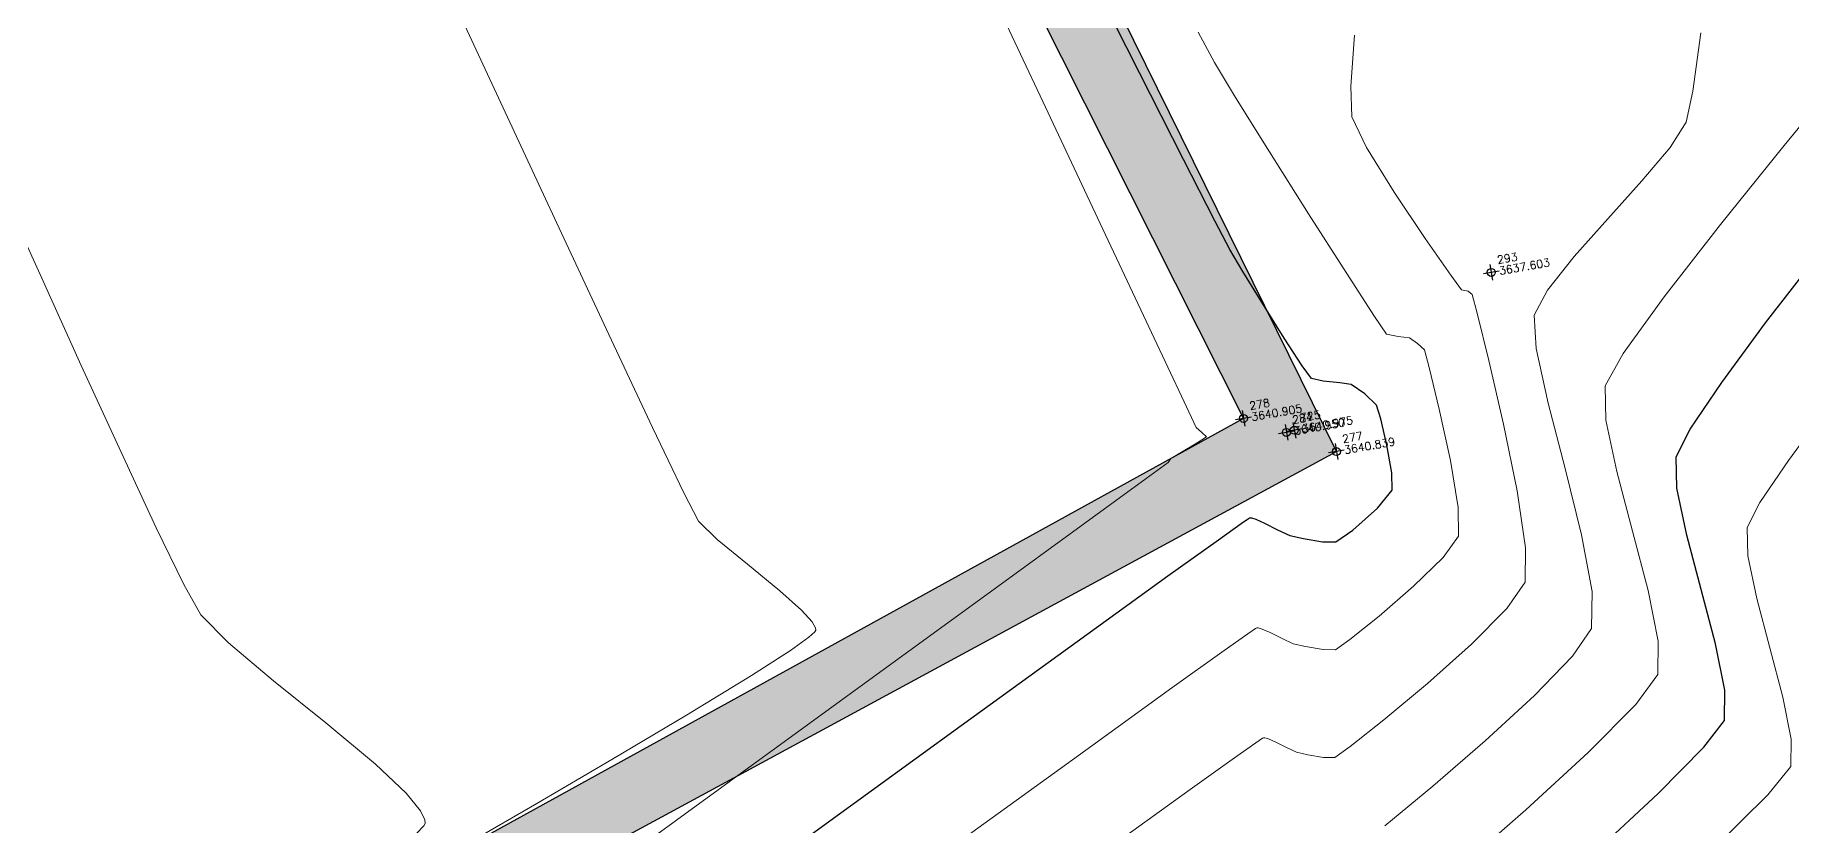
# Model space of a CAD drawing. Header units: millimetres. Extents: x 736950 to 740938, y 8500595 to 8502163.
# Drawn here: x 737806.74 to 737828.7, y 8501286.22 to 8501296.11 of the extents above; entities that cross this region are included whole.
import ezdxf

# ---------------------------------------------------------------- set-up
doc = ezdxf.new("R2010")
doc.units = ezdxf.units.MM
for name, color, linetype, lineweight in [('CONT-MJR', 80, 'Continuous', 30), ('CONT-MNR', 96, 'Continuous', 15), ('MURO PIEDRA', 252, 'Continuous', 30), ('pista', 251, 'Continuous', 5)]:
    doc.layers.add(name, color=color, linetype=linetype, lineweight=lineweight)
doc.styles.add('5mm', font='arial.ttf', dxfattribs={"height": 3})

msp = doc.modelspace()

# ---------------------------------------------------------------- hatches: boundary and pattern name
at = {"layer": 'pista'}
h = msp.add_hatch(dxfattribs=at)
h.set_pattern_fill('HONEY', color=256, scale=3, angle=9.94991650582834, style=0)
h.set_pattern_definition([(9.94991650582834, (1479841.21072825, -18.49207214638591), (0.4979252195647159, 0.4170677100899267), [0.375, -0.75]), (129.9499165058283, (1479841.21072825, -18.49207214638591), (-0.6101538418184378, 0.222682034283025), [0.3749999999999999, -0.7499999999999998]), (69.94991650582834, (1479841.21072825, -18.49207214638591), (-0.112228622253722, 0.6397497443729518), [-0.75, 0.375])])
h.paths.add_polyline_path([(737744.7999806425, 8501250.923935566), (737743.4751223363, 8501250.754223157), (737756.465848178, 8501242.026572531), (737763.5739612179, 8501242.006896213), (737770.002546867, 8501243.455222024), (737769.8468594846, 8501244.342704736), (737763.4750639071, 8501242.907173423), (737756.7405500773, 8501242.925815564)])
h.paths.add_polyline_path([(737794.2809870465, 8501256.017245878), (737809.7820272583, 8501263.709828075), (737823.391616501, 8501273.483615467), (737837.0791595323, 8501280.557800073), (737851.5530432165, 8501285.77819753), (737870.8510758049, 8501293.050216693, -0.9976846880626209), (737871.0089264096, 8501292.63424804), (737865.2748787645, 8501289.581801567, 0.7845063948290762), (737866.1540430214, 8501286.121818589), (737883.2588851704, 8501291.348365877), (737897.4188924351, 8501296.516943583), (737903.2981396064, 8501301.44146652, -0.5512150924587264), (737904.1219025984, 8501301.177325813), (737906.855912117, 8501297.98174819, 0.5618964424650519), (737910.2738656431, 8501298.536066804), (737914.22079628, 8501308.558674501), (737925.6412323939, 8501300.72656757, 0.340189525830376), (737928.7023693406, 8501300.894137181), (737936.9171069289, 8501306.117412793, -0.358727273887905), (737938.1716059428, 8501305.962964654), (737943.1732157968, 8501301.051021611, 0.3417074120720416), (737946.0555081918, 8501300.709858142), (737955.8779356404, 8501307.072689936), (737971.8320576148, 8501314.464803053), (737988.5677626224, 8501323.411181662), (738023.1375471824, 8501336.282937778), (738044.4246208373, 8501357.728329657), (738061.4456776979, 8501362.208386911), (738078.9085143938, 8501363.070318012), (738112.0997810266, 8501372.051506756), (738118.6561313582, 8501373.365123207), (738128.3493353954, 8501376.976906104), (738155.2251721952, 8501366.826195797), (738176.6167526407, 8501363.543890122), (738193.8053773039, 8501353.328603027), (738204.7313956148, 8501340.877429372), (738207.705198212, 8501335.751671141), (738214.35685511, 8501331.742925933), (738229.9282901662, 8501313.374534177), (738233.5603594936, 8501308.186787868), (738234.53883727, 8501308.358438132), (738230.6417003467, 8501313.924784988), (738214.9478837823, 8501332.43754055), (738208.3676942562, 8501336.403214611), (738205.4657963786, 8501341.405035153), (738194.387784551, 8501354.029418997), (738176.9261677533, 8501364.406946706), (738155.4549153853, 8501367.70147717), (738128.3514754312, 8501377.93815071), (738118.4090486554, 8501374.233504975), (738111.8936108743, 8501372.928085677), (738078.7671659255, 8501363.964436961), (738061.3074614278, 8501363.102660457), (738043.958527311, 8501358.536303693), (738022.6381405202, 8501337.057350922), (737988.196920163, 8501324.233464561), (737971.4304040315, 8501315.270615296), (737955.4419368334, 8501307.862588815), (737945.5806043665, 8501301.47455489, -0.3391433520832071), (737943.8038299843, 8501301.693147572), (737938.8116631231, 8501306.59581691, 0.3560082385246841), (737936.4342009705, 8501306.876887502), (737928.158540546, 8501301.61487459, -0.3502196171718997), (737926.1502499409, 8501301.468794718), (737914.5128481541, 8501309.44969617, 0.4302069892023044), (737913.4330382891, 8501309.014522241), (737909.4507249827, 8501298.90206584, -0.5704007069138802), (737907.5397775185, 8501298.566836312), (737904.9064502402, 8501301.644734057, 0.4931454261128044), (737902.7202336333, 8501302.131411942), (737896.9620044216, 8501297.308254998), (737882.9728831241, 8501292.20205278), (737866.0373022418, 8501287.027224885, -0.7384715771871906), (737865.6977918843, 8501288.787355538), (737871.5108758068, 8501291.881875956, 0.9119586051647783), (737870.5337161538, 8501293.892406015), (737851.2416702455, 8501286.62264278), (737836.7183275839, 8501281.384406622), (737822.9200107896, 8501274.252970394), (737809.3164408724, 8501264.483505804), (737793.8201376351, 8501256.79327439), (737778.9884914039, 8501246.402265295), (737769.846859484, 8501244.34270474), (737770.0025468671, 8501243.455222024), (737779.3594973255, 8501245.563292695)])
h.paths.add_polyline_path([(738260.5182952256, 8501271.251537092), (738234.538837269, 8501308.358438132), (738233.56035949, 8501308.186787868), (738259.6897886079, 8501270.86568047), (738269.3749442189, 8501234.589470252), (738274.5057655985, 8501215.583008338), (738279.7983711922, 8501189.602392923), (738280.7089290785, 8501189.641305126), (738275.382018582, 8501215.790318219), (738270.2441657205, 8501234.822827347)])
h = msp.add_hatch(dxfattribs=at)
h.set_pattern_fill('AR-CONC', color=256, scale=0.1, angle=9.94991650582834, style=0)
h.set_pattern_definition([(59.94991650582833, (1479841.21072825, -18.49207214638591), (0.7173147616177996, 0.06212513786334364), [0.07500000000000001, -0.8250000000000001]), (4.949916505828331, (1479841.21072825, -18.49207214638591), (-0.2666336227691331, 0.7169040729334506), [0.06, -0.66]), (110.4013165058283, (1479841.270504478, -18.48689504899085), (0.4506817424667108, 0.7790288530571421), [0.06374018999999999, -0.7011421119999998]), (56.13411650582835, (1479841.176170796, -18.29508031532168), (1.07978843215245, 0.02137619624183779), [0.1124999999999999, -1.237499999999998]), (106.5855165058283, (1479841.266153166, -18.29329902119935), (0.752289432321798, 1.120964142855684), [0.09561028799999993, -1.051712999999999]), (1.134116505828333, (1479841.176170796, -18.29508031532168), (0.7522885572049924, 1.12096473051034), [0.09000000000000001, -0.9900000000000001]), (30.94991650582834, (1479841.283306076, -18.32704954408109), (0.6574964912282043, -0.293425227292985), [0.07500000000000001, -0.8250000000000001]), (335.9499165058284, (1479841.283306076, -18.32704954408109), (0.1143589702920628, 0.7562849757157031), [0.06, -0.66]), (81.40131650582836, (1479841.338097435, -18.35150168277323), (0.7718558160208798, 0.4628591428967336), [0.06374019000000002, -0.701142112]), (47.44991650582834, (1479841.21072825, -18.49207214638591), (-0.04554285905854174, 0.3299879209740469), [0, -0.652, 0, -0.67, 0, -0.6625000000000001]), (17.44991650582834, (1479841.21072825, -18.49207214638591), (0.1909634295804004, 0.4339344980096552), [0, -0.3819999999999997, 0, -0.6369999999999993, 0, -0.2524999999999997]), (337.4499165058283, (1479840.991082356, -18.53060370869935), (0.5296904964497462, 0.07002209344786473), [0, -0.25, 0, -0.7799999999999999, 0, -1.035]), (327.4499165058284, (1479840.892586439, -18.5478824339807), (0.557117696670718, 0.1993664657265957), [0, -0.325, 0, -0.518, 0, -0.735])])
h.paths.add_polyline_path([(737782.5678553759, 8501269.745840656), (737780.8543125066, 8501271.613858812), (737780.5330372917, 8501271.09555076), (737782.606291577, 8501268.803305427), (737783.1693790738, 8501269.054376086), (737797.8548099722, 8501277.26939229), (737797.5964829637, 8501277.931718605)])
h.paths.add_polyline_path([(737815.5553798168, 8501306.025338823), (737790.9109348458, 8501292.828602556), (737791.1826530054, 8501292.234478343), (737815.0279814235, 8501304.864754947), (737821.8454613093, 8501291.310866907), (737797.5964829631, 8501277.931718607), (737797.8548099734, 8501277.269392287), (737823.0063921954, 8501290.897239685)])

# ---------------------------------------------------------------- linework, layer by layer
at = {"linetype": 'Continuous', "extrusion": (0.9849591664230046, 0.172787269436437, 0)}
for points, elevation in [([(8245939.945062787, 0), (8245939.745062787, 0)], 2195642.667162655), ([(8245938.681062788, 0), (8245938.481062789, 0)], 2195639.302162655), ([(8245938.416062787, 0), (8245938.21606279, 0)], 2195639.800162654), ([(8245938.426062785, 0), (8245938.226062788, 0)], 2195639.902162654), ([(8245938.073062788, 0), (8245937.873062789, 0)], 2195640.374162655)]:
    msp.add_lwpolyline(points, dxfattribs=dict(at, elevation=elevation))
at = {"linetype": 'Continuous', "extrusion": (-0.172787269436437, 0.9849591664230046, 0)}
for points, elevation in [([(-2195642.767162655, 0), (-2195642.567162655, 0)], 8245939.845062788), ([(-2195639.402162655, 0), (-2195639.202162654, 0)], 8245938.581062789), ([(-2195639.900162654, 0), (-2195639.700162655, 0)], 8245938.316062788), ([(-2195640.002162655, 0), (-2195639.802162655, 0)], 8245938.32606279), ([(-2195640.474162654, 0), (-2195640.274162655, 0)], 8245937.973062786)]:
    msp.add_lwpolyline(points, dxfattribs=dict(at, elevation=elevation))
at = {"linetype": 'Continuous'}
for centre in [(737824.9414457956, 8501293.137284454), (737821.8454613088, 8501291.310866907), (737822.4804975626, 8501291.16337468), (737822.3817596001, 8501291.135900786), (737823.0063921952, 8501290.897239685)]:
    msp.add_circle(centre, 0.05, dxfattribs=at)
at = {"layer": 'CONT-MJR', "extrusion": (0.8924120245370646, 0.4512214295239732, 0), "elevation": 4494406.69461588}
msp.add_lwpolyline([(7253738.006735264, 3640.000000000009), (7253739.430126311, 3640.000000000009)], dxfattribs=at)
at = {"layer": 'CONT-MJR', "extrusion": (0.891479621686751, 0.4530607951668819, 0), "elevation": 4509355.739745797}
msp.add_lwpolyline([(7244453.038683034, 3640), (7244454.252694633, 3640)], dxfattribs=at)
at = {"layer": 'CONT-MJR', "extrusion": (0.8902525648861405, 0.4554672004806148, 0), "elevation": 4528907.951736033}
msp.add_lwpolyline([(7232245.099488645, 3640.000000000009), (7232245.970786972, 3640.000000000009)], dxfattribs=at)
at = {"layer": 'CONT-MJR', "extrusion": (0.8867024765580855, 0.4623404785066497, 0), "elevation": 4584720.375972327}
msp.add_lwpolyline([(7196993.108177151, 3640), (7196993.503437358, 3640)], dxfattribs=at)
at = {"layer": 'CONT-MJR', "extrusion": (0.8612958338763224, 0.5081038147340466, 0), "elevation": 4955022.353718556}
msp.add_lwpolyline([(6947238.281017149, 3640.000000000007), (6947238.602434401, 3640.000000000007)], dxfattribs=at)
at = {"layer": 'CONT-MJR', "extrusion": (0.7910965781627579, -0.6116912652794507, 0), "elevation": -4616472.869472093}
msp.add_lwpolyline([(7176666.580203587, 3635), (7176667.63342959, 3635)], dxfattribs=at)
at = {"layer": 'CONT-MJR'}
for points, elevation in [([(737822.0853588347, 8501292.742603801), (737821.8375706285, 8501293.148403041)], 3640), ([(737822.3534643768, 8501292.313842867), (737822.0853588347, 8501292.742603801)], 3640), ([(737827.8216018844, 8501291.758551005), (737828.3707128979, 8501292.504869727)], 3635), ([(737822.6939973264, 8501291.811444696), (737822.5777297191, 8501291.968122434)], 3640), ([(737822.8392429671, 8501291.777815012), (737822.6939973264, 8501291.811444696)], 3640), ([(737823.1920706652, 8501291.734122608), (737823.049746134, 8501291.756805222)], 3640), ([(737823.5597898602, 8501291.306981301), (737823.5080948996, 8501291.478017664)], 3640), ([(737823.6974457962, 8501290.631389199), (737823.6362744513, 8501290.976940801)], 3640), ([(737823.7032010171, 8501290.413819525), (737823.6974457962, 8501290.631389199)], 3640), ([(737823.5199607626, 8501290.189396301), (737823.7032010171, 8501290.413819525)], 3640), ([(737827.3863376373, 8501289.852888286), (737827.2617637785, 8501290.439557431)], 3635), ([(737823.2119654701, 8501289.915022152), (737823.5199607626, 8501290.189396301)], 3640), ([(737821.9988773507, 8501290.050287498), (737822.108925929, 8501290.001512567)], 3640), ([(737822.2709887408, 8501289.918667797), (737822.4228111919, 8501289.848265614)], 3640), ([(737822.4228111919, 8501289.848265614), (737822.5937034668, 8501289.809104815)], 3640), ([(737822.5937034668, 8501289.809104815), (737822.8315026509, 8501289.76916844)], 3640), ([(737822.8315026509, 8501289.76916844), (737823.0005214785, 8501289.766049586)], 3640), ([(737827.8558162167, 8501287.532888858), (737827.8593253129, 8501287.912565773)], 3635)]:
    msp.add_lwpolyline(points, dxfattribs=dict(at, elevation=elevation))
at = {"layer": 'CONT-MJR', "extrusion": (0.8389454987102414, 0.5442154446483711, 0), "elevation": 5245527.31895051}
msp.add_lwpolyline([(6730586.187667055, 3640.000000000003), (6730586.599756318, 3640.000000000003)], dxfattribs=at)
at = {"layer": 'CONT-MJR', "extrusion": (-0.09931404520321929, -0.9950561393335418, 0), "elevation": -8532538.746589147}
msp.add_lwpolyline([(-110122.3184294214, 3640.00000000001), (-110122.5299784576, 3640.00000000001)], dxfattribs=at)
at = {"layer": 'CONT-MJR', "extrusion": (-0.5686784305476755, -0.8225599325458497, 0), "elevation": -7412406.090260912}
msp.add_lwpolyline([(-4227597.240487476, 3640.00000000001), (-4227597.445888365, 3640.00000000001)], dxfattribs=at)
at = {"layer": 'CONT-MJR', "extrusion": (0.8288646513057986, -0.5594491843015923, 0), "elevation": -4144481.339755448}
msp.add_lwpolyline([(7459196.698759867, 3635.000000000003), (7459197.402050431, 3635.000000000003)], dxfattribs=at)
at = {"layer": 'CONT-MJR', "extrusion": (0.6876632277323033, 0.7260298101488605, 0), "elevation": 6679565.132878599}
msp.add_lwpolyline([(5310343.676161242, 3640), (5310343.878728257, 3640)], dxfattribs=at)
at = {"layer": 'CONT-MJR', "extrusion": (0.9741829234398959, 0.2257601197689668, 0), "elevation": 2638027.656113894}
msp.add_lwpolyline([(8115241.34443571, 3640.00000000001), (8115241.6832227, 3640.00000000001)], dxfattribs=at)
at = {"layer": 'CONT-MJR', "extrusion": (0.888381563934702, -0.4591058667245859, 0), "elevation": -3247520.368929571}
msp.add_lwpolyline([(7891130.864806024, 3635.000000000013), (7891131.250952483, 3635.000000000013)], dxfattribs=at)
at = {"layer": 'CONT-MJR', "extrusion": (0.9996156737862322, 0.02772191769876783, 0), "elevation": 973215.7693045835}
msp.add_lwpolyline([(8477569.184164142, 3635.000000000013), (8477569.577330735, 3635.000000000013)], dxfattribs=at)
at = {"layer": 'CONT-MJR', "extrusion": (0.5782505361425058, -0.815859251005285, 0), "elevation": -6509210.227068907}
msp.add_lwpolyline([(5517833.904166831, 3640), (5517834.253879675, 3640)], dxfattribs=at)
at = {"layer": 'CONT-MJR', "extrusion": (-0.5642434110557962, 0.825608486560137, 0), "elevation": 6602426.068256095}
msp.add_lwpolyline([(-5405948.820205268, 3640.000000000003), (-5405948.931133547, 3640.000000000003)], dxfattribs=at)
at = {"layer": 'CONT-MJR', "extrusion": (0.4997633894373537, -0.8661619678663385, 0), "elevation": -6994757.748403985}
msp.add_lwpolyline([(4887706.811374212, 3640), (4887706.827951426, 3640)], dxfattribs=at)
at = {"layer": 'CONT-MJR', "extrusion": (-0.04417588279794271, -0.9990237691762006, 0), "elevation": -8525584.78044581}
msp.add_lwpolyline([(361549.6456801287, 3640), (361549.6654359197, 3640)], dxfattribs=at)
at = {"layer": 'CONT-MJR', "extrusion": (-0.2755540262062857, -0.9612855864109822, 0), "elevation": -8375477.413654697}
msp.add_lwpolyline([(-1633307.105998794, 3640.00000000001), (-1633307.048446422, 3640.00000000001)], dxfattribs=at)
at = {"layer": 'CONT-MJR', "extrusion": (-0.4551662278272264, -0.8904064830432972, 0), "elevation": -7905435.437705295}
msp.add_lwpolyline([(-3212538.512533465, 3640), (-3212538.330523547, 3640)], dxfattribs=at)
at = {"layer": 'CONT-MJR', "extrusion": (-0.5759552424086051, 0.8174812283728876, 0), "elevation": 6524691.775584089}
msp.add_lwpolyline([(-5499518.860778957, 3640.000000000013), (-5499519.119431981, 3640.000000000013)], dxfattribs=at)
at = {"layer": 'CONT-MJR', "extrusion": (0.5833768650630715, -0.8122015964704717, 0), "elevation": -6474333.130041837}
msp.add_lwpolyline([(5558714.839029851, 3640), (5558715.615625084, 3640)], dxfattribs=at)
at = {"layer": 'CONT-MJR', "extrusion": (0.9669159957377538, 0.255094996396378, 0), "elevation": 2882053.606330346}
msp.add_lwpolyline([(8031816.363198821, 3635.000000000006), (8031817.0687018, 3635.000000000006)], dxfattribs=at)
at = {"layer": 'CONT-MJR', "extrusion": (-0.585850641532065, 0.81041904334515, 0), "elevation": 6457353.926172772}
msp.add_lwpolyline([(-5578428.522585453, 3640.000000000009), (-5578429.923602966, 3640.000000000009)], dxfattribs=at)
at = {"layer": 'CONT-MJR', "extrusion": (0.9676766611965526, 0.2521941303351296, 0), "elevation": 2857953.745042365}
msp.add_lwpolyline([(8040422.636980826, 3635), (8040423.3391724, 3635)], dxfattribs=at)
at = {"layer": 'CONT-MJR', "extrusion": (-0.5871985315918722, 0.8094429470298381, 0), "elevation": 6448061.349843864}
msp.add_lwpolyline([(-5589165.351364559, 3640.000000000013), (-5589167.141721893, 3640.000000000013)], dxfattribs=at)
at = {"layer": 'CONT-MJR', "extrusion": (0.9805168860526541, 0.1964348140366327, 0), "elevation": 2393401.585245285}
msp.add_lwpolyline([(8190721.273128453, 3635.000000000006), (8190721.863292685, 3635.000000000006)], dxfattribs=at)
at = {"layer": 'CONT-MJR', "extrusion": (-0.7952361825093506, 0.606299772412917, 0), "elevation": 4567581.288998935}
msp.add_lwpolyline([(-7207875.883661425, 3635), (-7207876.305130155, 3635)], dxfattribs=at)
at = {"layer": 'CONT-MJR', "extrusion": (0.5880363374805997, -0.8088345107637299, 0), "elevation": -6442270.709708274}
msp.add_lwpolyline([(5595836.78003446, 3640), (5595838.864645693, 3640)], dxfattribs=at)
at = {"layer": 'CONT-MJR', "extrusion": (-0.7099170045170318, 0.7042853446562443, 0), "elevation": 5463535.624228487}
msp.add_lwpolyline([(-6554848.696577228, 3635), (-6554849.507705525, 3635)], dxfattribs=at)
at = {"layer": 'CONT-MJR', "extrusion": (0.6827354968062039, -0.7306656153130419, 0), "elevation": -5707857.117323309}
msp.add_lwpolyline([(6343233.917982022, 3635.000000000013), (6343234.98543572, 3635.000000000013)], dxfattribs=at)
at = {"layer": 'CONT-MJR', "extrusion": (0.5886662694351549, -0.8083761644366426, 0), "elevation": -6437909.402110766}
msp.add_lwpolyline([(5600851.55257311, 3640.000000000013), (5600853.8363508, 3640.000000000013)], dxfattribs=at)
at = {"layer": 'CONT-MNR', "extrusion": (0.9050435301958545, 0.4253189490848313, 0), "elevation": 4283520.590157915}
msp.add_lwpolyline([(7380233.741076722, 3641.000000000007), (7380235.707715746, 3641.000000000007)], dxfattribs=at)
at = {"layer": 'CONT-MNR'}
for points, elevation in [([(737812.5653945861, 8501295.259550074), (737811.8660606876, 8501296.76665471)], 3642), ([(737821.4850815858, 8501295.761560485), (737821.2771709479, 8501296.140955972)], 3639), ([(737823.1857895799, 8501295.467407627), (737823.2320416869, 8501296.105309783)], 3638), ([(737827.4619458199, 8501295.405447528), (737827.5595713251, 8501296.134222684)], 3637), ([(737828.602951913, 8501294.72508147), (737829.3987016855, 8501295.693580097)], 3636), ([(737823.1997033142, 8501295.085020294), (737823.1857895799, 8501295.467407627)], 3638), ([(737825.9783224565, 8501293.335235247), (737826.3973393518, 8501293.80820898)], 3637), ([(737827.1040802223, 8501292.830784753), (737827.8063311985, 8501293.734588519)], 3636), ([(737807.3208044355, 8501291.975160284), (737806.8067884981, 8501293.109446796)], 3643), ([(737824.6517078142, 8501292.904887596), (737824.569215065, 8501292.917693967)], 3638), ([(737824.7644211699, 8501292.62818234), (737824.704048917, 8501292.862470549)], 3638), ([(737814.4609835622, 8501291.197360396), (737813.9150196633, 8501292.359325754)], 3642), ([(737823.7799646917, 8501292.33781898), (737823.6316061956, 8501292.364569332)], 3639), ([(737824.0185207638, 8501292.249540508), (737823.9218892397, 8501292.319505101)], 3639), ([(737824.1060719083, 8501292.170244107), (737824.0185207638, 8501292.249540508)], 3639), ([(737807.8174570951, 8501290.887675827), (737807.3208044355, 8501291.975160284)], 3643), ([(737824.2925319263, 8501291.427726949), (737824.1659663622, 8501291.948037239)], 3639), ([(737825.8643311961, 8501290.683799153), (737825.6530987333, 8501291.503764894)], 3637), ([(737828.6551175346, 8501290.786185944), (737829.152583325, 8501291.462404719)], 3634), ([(737821.0516015044, 8501290.877883067), (737821.2658511021, 8501291.006603193)], 3641), ([(737821.2658511021, 8501291.006603193), (737821.3816413769, 8501291.08124348)], 3641), ([(737808.2578474224, 8501289.941958362), (737807.8174570951, 8501290.887675827)], 3643), ([(737820.9356456748, 8501290.80888459), (737821.0516015044, 8501290.877883067)], 3641), ([(737815.0343958817, 8501290.02760909), (737814.8514968483, 8501290.381595785)], 3642), ([(737825.3707559545, 8501289.693715252), (737825.2641669912, 8501290.406658225)], 3638), ([(737818.6847243075, 8501289.144337036), (737819.8637445015, 8501290.00257356)], 3641), ([(737826.2014054625, 8501289.146048725), (737826.0691796275, 8501289.855060915)], 3637), ([(737816.0522302386, 8501289.155217696), (737815.6451208662, 8501289.487433536)], 3642), ([(737816.3226758939, 8501288.913910376), (737816.0522302386, 8501289.155217696)], 3642), ([(737816.4884594254, 8501288.643278118), (737816.4993268175, 8501288.664155021)], 3642), ([(737816.4993268175, 8501288.664155021), (737816.4958171849, 8501288.692858942)], 3642), ([(737821.6039480246, 8501288.408851042), (737821.9004148741, 8501288.618839951)], 3639), ([(737821.9004148741, 8501288.618839951), (737821.9956046556, 8501288.683983171)], 3639), ([(737821.9956046556, 8501288.683983171), (737822.0103969908, 8501288.692601442)], 3639), ([(737822.0103969908, 8501288.692601442), (737822.0284181724, 8501288.691804564)], 3639), ([(737822.0284181724, 8501288.691804564), (737822.0789341413, 8501288.67732408)], 3639), ([(737822.1794182685, 8501288.632788233), (737822.3273960106, 8501288.557143603)], 3639), ([(737809.724959899, 8501288.030517558), (737809.1613621048, 8501288.5035692)], 3643), ([(737822.3273960106, 8501288.557143603), (737822.4660233938, 8501288.492860157)], 3639), ([(737822.4660233938, 8501288.492860157), (737822.6220632204, 8501288.457102867)], 3639), ([(737822.6220632204, 8501288.457102867), (737822.8391949972, 8501288.42063741)], 3639), ([(737822.8391949972, 8501288.42063741), (737822.9935241999, 8501288.41778962)], 3639), ([(737827.0252931765, 8501288.109074991), (737827.0291311167, 8501288.524332164)], 3636), ([(737828.5844546185, 8501287.825237475), (737828.4239613381, 8501288.441055143)], 3634), ([(737825.4830658338, 8501287.844240338), (737825.9583288543, 8501288.337110685)], 3637), ([(737819.7815898679, 8501287.09638706), (737820.9507111722, 8501287.940266902)], 3639), ([(737826.7469286362, 8501287.732633438), (737827.0252931765, 8501288.109074991)], 3636), ([(737824.8676983606, 8501287.278426645), (737825.4830658338, 8501287.844240338)], 3637), ([(737810.9961682762, 8501286.985228697), (737810.3786810284, 8501287.502435349)], 3643), ([(737823.1772337533, 8501287.206742609), (737823.6003870636, 8501287.541997042)], 3638), ([(737821.9987457435, 8501287.25258254), (737822.0837400898, 8501287.310516587)], 3638), ([(737822.0837400898, 8501287.310516587), (737822.0969774019, 8501287.318183867)], 3638), ([(737822.1589909326, 8501287.304360664), (737822.2499106082, 8501287.264063902)], 3638), ([(737813.0154201498, 8501286.497124033), (737813.9515464571, 8501287.04450894)], 3642), ([(737821.7340954466, 8501287.065778458), (737821.9987457435, 8501287.25258254)], 3638), ([(737822.5092355959, 8501287.137454698), (737822.6504229737, 8501287.105100919)], 3638), ([(737822.6504229737, 8501287.105100919), (737822.8468873437, 8501287.07210638)], 3638), ([(737822.8468873437, 8501287.07210638), (737822.986526921, 8501287.069529653)], 3638), ([(737822.986526921, 8501287.069529653), (737823.1772337533, 8501287.206742609)], 3638), ([(737825.3726423046, 8501286.417073335), (737826.1529653488, 8501287.134849975)], 3636), ([(737813.4895885475, 8501285.36066819), (737815.4163293627, 8501286.764345592)], 3641), ([(737820.1061622287, 8501285.896872234), (737821.1507921446, 8501286.648688678)], 3638), ([(737811.6130037033, 8501286.292035477), (737811.5591933603, 8501286.404895581)], 3643), ([(737824.5351984941, 8501285.680652257), (737825.3726423046, 8501286.417073335)], 3636), ([(737811.5100596846, 8501286.12132827), (737811.603171764, 8501286.216576485)], 3643), ([(737811.603171764, 8501286.216576485), (737811.6170122578, 8501286.247066565)], 3643), ([(737811.6170122578, 8501286.247066565), (737811.6130037033, 8501286.292035477)], 3643)]:
    msp.add_lwpolyline(points, dxfattribs=dict(at, elevation=elevation))
at = {"layer": 'CONT-MNR', "extrusion": (0.8578138029039984, 0.5139605817058154, 0), "elevation": 5002244.368846919}
msp.add_lwpolyline([(6913317.176697611, 3639), (6913317.687168264, 3639)], dxfattribs=at)
at = {"layer": 'CONT-MNR', "extrusion": (0.9776740979615777, -0.2101270048685209, 0), "elevation": -1064996.942740047}
msp.add_lwpolyline([(8466533.392450977, 3637), (8466533.791714236, 3637)], dxfattribs=at)
at = {"layer": 'CONT-MNR', "extrusion": (0.9069168940715188, 0.4213095622552018, 0), "elevation": 4250811.664617863}
msp.add_lwpolyline([(7399119.141048966, 3642), (7399120.803423304, 3642)], dxfattribs=at)
at = {"layer": 'CONT-MNR', "extrusion": (0.905014232933724, 0.4253812856572128, 0), "elevation": 4284028.915679581}
msp.add_lwpolyline([(7379936.918292456, 3641), (7379938.683272056, 3641)], dxfattribs=at)
at = {"layer": 'CONT-MNR', "extrusion": (0.8491645662045315, 0.528128336205008, 0), "elevation": 5116307.038982186}
msp.add_lwpolyline([(6829333.385188147, 3639.00000000001), (6829334.183809166, 3639.00000000001)], dxfattribs=at)
at = {"layer": 'CONT-MNR', "extrusion": (0.902904988950487, 0.4298401806815193, 0), "elevation": 4320382.463347574}
msp.add_lwpolyline([(7358715.259367652, 3638.00000000001), (7358715.687333593, 3638.00000000001)], dxfattribs=at)
at = {"layer": 'CONT-MNR', "extrusion": (0.8409462770700993, -0.5411186183101999, 0), "elevation": -3979735.825725923}
msp.add_lwpolyline([(7548384.151663293, 3637), (7548384.524583167, 3637)], dxfattribs=at)
at = {"layer": 'CONT-MNR', "extrusion": (0.7792442399255634, -0.6267203639126712, 0), "elevation": -4752985.834929327}
msp.add_lwpolyline([(7086995.885882162, 3636.000000000003), (7086997.156976513, 3636.000000000003)], dxfattribs=at)
at = {"layer": 'CONT-MNR', "extrusion": (0.8456409775877801, 0.5337521306977457, 0), "elevation": 5161516.791194106}
msp.add_lwpolyline([(6795228.041407133, 3639), (6795228.9598957, 3639)], dxfattribs=at)
at = {"layer": 'CONT-MNR', "extrusion": (0.8507211206807876, 0.5256173273662362, 0), "elevation": 5096109.734446897}
msp.add_lwpolyline([(6844417.54317082, 3638.000000000011), (6844418.198249366, 3638.000000000011)], dxfattribs=at)
at = {"layer": 'CONT-MNR', "extrusion": (0.7653576096502064, -0.6436052589518847, 0), "elevation": -4906776.333826226}
msp.add_lwpolyline([(6981399.493634093, 3637.00000000001), (6981400.042502291, 3637.00000000001)], dxfattribs=at)
at = {"layer": 'CONT-MNR', "extrusion": (0.743466556006273, -0.6687731155632466, 0), "elevation": -5136887.495874058}
msp.add_lwpolyline([(6813866.087680032, 3637.00000000001), (6813866.724162149, 3637.00000000001)], dxfattribs=at)
at = {"layer": 'CONT-MNR', "extrusion": (0.9107490660493793, 0.4129602144156062, 0), "elevation": 4182652.685494566}
msp.add_lwpolyline([(7437859.902512021, 3643.000000000013), (7437861.095072817, 3643.000000000013)], dxfattribs=at)
at = {"layer": 'CONT-MNR', "extrusion": (0.8306727817475347, 0.5567609268472535, 0), "elevation": 5346078.494082888}
msp.add_lwpolyline([(6651001.530971622, 3638.000000000003), (6651002.230182561, 3638.000000000003)], dxfattribs=at)
at = {"layer": 'CONT-MNR', "extrusion": (0.843153399436975, 0.5376730837766318, 0), "elevation": 5193014.574036641}
msp.add_lwpolyline([(6771186.570499599, 3639), (6771187.440497247, 3639)], dxfattribs=at)
at = {"layer": 'CONT-MNR', "extrusion": (0.9063387003591186, 0.422551961575549, 0), "elevation": 4260947.067206118}
msp.add_lwpolyline([(7393285.551254916, 3642.000000000009), (7393287.087754398, 3642.000000000009)], dxfattribs=at)
at = {"layer": 'CONT-MNR', "extrusion": (0.9049608585273007, 0.4254948231571458, 0), "elevation": 4284954.750600608}
msp.add_lwpolyline([(7379397.967893953, 3641.000000000006), (7379399.396540353, 3641.000000000006)], dxfattribs=at)
at = {"layer": 'CONT-MNR', "extrusion": (0.8200901578411753, 0.5722343340031566, 0), "elevation": 5469814.355554247}
msp.add_lwpolyline([(6549618.328281664, 3638), (6549618.88552723, 3638)], dxfattribs=at)
at = {"layer": 'CONT-MNR', "extrusion": (0.7828634636724566, -0.6221935368088969, 0), "elevation": -4711832.766722883}
msp.add_lwpolyline([(7114421.965404205, 3637), (7114422.501119769, 3637)], dxfattribs=at)
at = {"layer": 'CONT-MNR', "extrusion": (0.8400219703967515, 0.5425523838771321, 0), "elevation": 5232184.493718711}
msp.add_lwpolyline([(6740964.660699389, 3639.000000000006), (6740965.313837521, 3639.000000000006)], dxfattribs=at)
at = {"layer": 'CONT-MNR', "extrusion": (0.8130313209360558, 0.5822199508578971, 0), "elevation": 5549496.828896374}
msp.add_lwpolyline([(6482241.226106924, 3638.000000000006), (6482241.454655913, 3638.000000000006)], dxfattribs=at)
at = {"layer": 'CONT-MNR', "extrusion": (0.629607738790781, 0.7769131838595351, 0), "elevation": 7069306.648244557}
msp.add_lwpolyline([(4779254.035985427, 3638.000000000013), (4779254.103356021, 3638.000000000013)], dxfattribs=at)
at = {"layer": 'CONT-MNR', "extrusion": (0.8800935236419584, -0.4748003682006594, 0), "elevation": -3387061.434879262}
msp.add_lwpolyline([(7832252.370703796, 3637), (7832252.725732423, 3637)], dxfattribs=at)
at = {"layer": 'CONT-MNR', "extrusion": (0.8101383227669885, -0.5862387721605342, 0), "elevation": -4386045.458304832}
msp.add_lwpolyline([(7319765.096388805, 3636), (7319765.970845735, 3636)], dxfattribs=at)
at = {"layer": 'CONT-MNR', "extrusion": (0.8286212377399301, 0.5598096501189901, 0), "elevation": 5370481.8350241}
msp.add_lwpolyline([(6631310.612459474, 3639.00000000001), (6631310.880420606, 3639.00000000001)], dxfattribs=at)
at = {"layer": 'CONT-MNR', "extrusion": (0.9708386268278955, 0.2397339372281836, 0), "elevation": 2754357.134413353}
msp.add_lwpolyline([(8076501.013645599, 3638.000000000013), (8076501.625647523, 3638.000000000013)], dxfattribs=at)
at = {"layer": 'CONT-MNR', "extrusion": (0.9981660897744473, 0.06053476046363872, 0), "elevation": 1251096.082127261}
msp.add_lwpolyline([(8441037.489777805, 3637), (8441037.907468928, 3637)], dxfattribs=at)
at = {"layer": 'CONT-MNR', "extrusion": (0.9048354765586689, 0.4257613889972255, 0), "elevation": 4287128.395335362}
msp.add_lwpolyline([(7378134.423685649, 3641.00000000001), (7378135.38132511, 3641.00000000001)], dxfattribs=at)
at = {"layer": 'CONT-MNR', "extrusion": (-0.1279784391703603, -0.9917769502804139, 0), "elevation": -8525811.323987026}
msp.add_lwpolyline([(-356225.3628859906, 3639.00000000001), (-356225.5059872674, 3639.00000000001)], dxfattribs=at)
at = {"layer": 'CONT-MNR', "extrusion": (0.965539875977389, 0.2602551592141226, 0), "elevation": 2924903.743162452}
msp.add_lwpolyline([(8016313.827369846, 3639.000000000003), (8016314.057507281, 3639.000000000003)], dxfattribs=at)
at = {"layer": 'CONT-MNR', "extrusion": (0.9762874973666686, 0.2164779953841202, 0), "elevation": 2560672.503267769}
msp.add_lwpolyline([(8139981.588269363, 3637.000000000013), (8139982.287545652, 3637.000000000013)], dxfattribs=at)
at = {"layer": 'CONT-MNR', "extrusion": (0.8712728462456367, -0.4907989684127579, 0), "elevation": -3529577.129467342}
msp.add_lwpolyline([(7769069.050035132, 3636.00000000001), (7769069.5141548, 3636.00000000001)], dxfattribs=at)
at = {"layer": 'CONT-MNR', "extrusion": (0.9743918347526949, 0.2248567374291399, 0), "elevation": 2630503.359594482}
msp.add_lwpolyline([(8117683.825740861, 3638.000000000013), (8117684.640491661, 3638.000000000013)], dxfattribs=at)
at = {"layer": 'CONT-MNR', "extrusion": (0.9996156737922947, 0.02772191748016078, 0), "elevation": 973214.9051225056}
msp.add_lwpolyline([(8477570.057193458, 3636.000000000003), (8477570.487204453, 3636.000000000003)], dxfattribs=at)
at = {"layer": 'CONT-MNR', "extrusion": (0.9042039981478316, 0.4271008425810894, 0), "elevation": 4298049.562627945}
msp.add_lwpolyline([(7371777.412546433, 3641.000000000013), (7371777.764505636, 3641.000000000013)], dxfattribs=at)
at = {"layer": 'CONT-MNR', "extrusion": (0.9772657585365947, 0.2120180114799073, 0), "elevation": 2523477.320425792}
msp.add_lwpolyline([(8151588.318920315, 3639.000000000006), (8151588.976334046, 3639.000000000006)], dxfattribs=at)
at = {"layer": 'CONT-MNR', "extrusion": (0.9798667715195531, 0.1996524732425018, 0), "elevation": 2420274.11498694}
msp.add_lwpolyline([(8182823.345710604, 3638.000000000003), (8182824.196318571, 3638.000000000003)], dxfattribs=at)
at = {"layer": 'CONT-MNR', "extrusion": (0.9781904805403799, 0.2077098547979385, 0), "elevation": 2487536.715928208}
msp.add_lwpolyline([(8162627.745063658, 3636.00000000001), (8162628.401016725, 3636.00000000001)], dxfattribs=at)
at = {"layer": 'CONT-MNR', "extrusion": (0.9019770807414836, 0.4317839110215563, 0), "elevation": 4336212.495576209}
msp.add_lwpolyline([(7349392.498738328, 3642.00000000001), (7349393.403156665, 3642.00000000001)], dxfattribs=at)
at = {"layer": 'CONT-MNR', "extrusion": (0.6667643057571113, 0.7452686499298339, 0), "elevation": 6827698.691497907}
msp.add_lwpolyline([(5118482.383990319, 3641), (5118482.474430641, 3641)], dxfattribs=at)
at = {"layer": 'CONT-MNR', "extrusion": (0.6967950695069121, 0.7172702636460386, 0), "elevation": 6611833.596079724}
msp.add_lwpolyline([(5394440.372919952, 3641.000000000003), (5394440.456141222, 3641.000000000003)], dxfattribs=at)
at = {"layer": 'CONT-MNR', "extrusion": (0.8444121073390464, -0.5356941225916435, 0), "elevation": -3931066.589654404}
msp.add_lwpolyline([(7573839.168286926, 3641), (7573839.225782757, 3641)], dxfattribs=at)
at = {"layer": 'CONT-MNR', "extrusion": (0.98632996657398, 0.1647822716137008, 0), "elevation": 2128600.354512264}
msp.add_lwpolyline([(8263496.873278518, 3639.000000000006), (8263497.470117101, 3639.000000000006)], dxfattribs=at)
at = {"layer": 'CONT-MNR', "extrusion": (0.8289107877666586, -0.5593808237006854, 0), "elevation": -4143864.910745456}
msp.add_lwpolyline([(7459538.206269288, 3634.000000000004), (7459538.843460449, 3634.000000000004)], dxfattribs=at)
at = {"layer": 'CONT-MNR', "extrusion": (-0.5884618532198113, 0.808524982486692, 0), "elevation": 6439326.506083604}
msp.add_lwpolyline([(-5599230.662085855, 3641.00000000001), (-5599231.610907556, 3641.00000000001)], dxfattribs=at)
at = {"layer": 'CONT-MNR', "extrusion": (0.5885104355795585, -0.8084896209686049, 0), "elevation": -6438990.042476347}
msp.add_lwpolyline([(5599618.533206318, 3641), (5599618.872054129, 3641)], dxfattribs=at)
at = {"layer": 'CONT-MNR', "extrusion": (0.9707829725287913, 0.2399592053832568, 0), "elevation": 2756231.743000592}
msp.add_lwpolyline([(8075859.278553497, 3637.000000000003), (8075860.132233736, 3637.000000000003)], dxfattribs=at)
at = {"layer": 'CONT-MNR', "extrusion": (0.9669159956773424, 0.2550949966253619, 0), "elevation": 2882052.965089047}
msp.add_lwpolyline([(8031817.286829981, 3636.000000000006), (8031818.058446998, 3636.000000000006)], dxfattribs=at)
at = {"layer": 'CONT-MNR', "extrusion": (0.9999535404951213, 0.009639338736235625, 0), "elevation": 819737.0672013992}
msp.add_lwpolyline([(8493782.731308233, 3639.00000000001), (8493783.09027076, 3639.00000000001)], dxfattribs=at)
at = {"layer": 'CONT-MNR', "extrusion": (0.8884218846788379, -0.4590278366544905, 0), "elevation": -3246826.068219705}
msp.add_lwpolyline([(7891415.691108457, 3634), (7891416.040992104, 3634)], dxfattribs=at)
at = {"layer": 'CONT-MNR', "extrusion": (0.8990768632729591, 0.4377908106930261, 0), "elevation": 4385132.949788769}
msp.add_lwpolyline([(7320306.630880305, 3643.00000000001), (7320307.419450851, 3643.00000000001)], dxfattribs=at)
at = {"layer": 'CONT-MNR', "extrusion": (0.7011726215930887, 0.7129915530553467, 0), "elevation": 6578683.681677092}
msp.add_lwpolyline([(5434815.600979095, 3642), (5434815.928340345, 3642)], dxfattribs=at)
at = {"layer": 'CONT-MNR', "extrusion": (0.9676766611021846, 0.2521941306972227, 0), "elevation": 2857953.102138549}
msp.add_lwpolyline([(8040423.492488472, 3636.000000000013), (8040424.260483772, 3636.000000000013)], dxfattribs=at)
at = {"layer": 'CONT-MNR', "extrusion": (0.9996156737789158, 0.02772191796258369, 0), "elevation": 973216.6338700688}
msp.add_lwpolyline([(8477568.311090799, 3634), (8477568.667412993, 3634)], dxfattribs=at)
at = {"layer": 'CONT-MNR', "extrusion": (0.6355918662563009, 0.7720252454090037, 0), "elevation": 7032159.72566433}
msp.add_lwpolyline([(4833738.146411917, 3642), (4833738.635151349, 3642)], dxfattribs=at)
at = {"layer": 'CONT-MNR', "extrusion": (0.8086557124827042, -0.5882821930579661, 0), "elevation": -4404511.405498525}
msp.add_lwpolyline([(7308665.299119937, 3639), (7308665.625464566, 3639)], dxfattribs=at)
at = {"layer": 'CONT-MNR', "extrusion": (0.9998866557364795, -0.01505575239299067, 0), "elevation": 609748.4298330392}
msp.add_lwpolyline([(8511434.205070324, 3638.000000000013), (8511434.637387322, 3638.000000000013)], dxfattribs=at)
at = {"layer": 'CONT-MNR', "extrusion": (0.6982070283378001, -0.7158959041506653, 0), "elevation": -5570884.244751674}
msp.add_lwpolyline([(6463865.035967467, 3639.00000000001), (6463865.55455048, 3639.00000000001)], dxfattribs=at)
at = {"layer": 'CONT-MNR', "extrusion": (0.9781904805196998, 0.2077098548953293, 0), "elevation": 2487538.097956642}
msp.add_lwpolyline([(8162625.828944108, 3634), (8162626.372489827, 3634)], dxfattribs=at)
at = {"layer": 'CONT-MNR', "extrusion": (0.8726175655387329, 0.4884041198774385, 0), "elevation": 4795889.432703668}
msp.add_lwpolyline([(7058025.120629592, 3643.000000000013), (7058025.552993876, 3643.000000000013)], dxfattribs=at)
at = {"layer": 'CONT-MNR', "extrusion": (0.8217904841499135, -0.56978978593921, 0), "elevation": -4237609.925184632}
msp.add_lwpolyline([(7406683.577201012, 3638), (7406683.974418078, 3638)], dxfattribs=at)
at = {"layer": 'CONT-MNR', "extrusion": (0.5885970004742311, -0.808426602130792, 0), "elevation": -6438390.431965215}
msp.add_lwpolyline([(5600303.675498272, 3641.000000000004), (5600305.542801208, 3641.000000000004)], dxfattribs=at)
at = {"layer": 'CONT-MNR', "extrusion": (0.6550006261450141, -0.7556283344010065, 0), "elevation": -5940539.844608179}
msp.add_lwpolyline([(6125869.886465955, 3639.00000000001), (6125870.454576037, 3639.00000000001)], dxfattribs=at)
at = {"layer": 'CONT-MNR', "extrusion": (0.9998963366161079, -0.01439847289427934, 0), "elevation": 615344.1345088874}
msp.add_lwpolyline([(8511030.983374659, 3637.00000000001), (8511031.444210032, 3637.00000000001)], dxfattribs=at)
at = {"layer": 'CONT-MNR', "extrusion": (0.9805168861335672, 0.1964348136327501, 0), "elevation": 2393400.88802425}
msp.add_lwpolyline([(8190722.037040629, 3636.000000000013), (8190722.682510294, 3636.000000000013)], dxfattribs=at)
at = {"layer": 'CONT-MNR', "extrusion": (0.9669159956692519, 0.2550949966560286, 0), "elevation": 2882054.251630548}
msp.add_lwpolyline([(8031815.438111195, 3634), (8031816.077500127, 3634)], dxfattribs=at)
at = {"layer": 'CONT-MNR', "extrusion": (0.7121425827784102, 0.7020348579619783, 0), "elevation": 6493626.188866982}
msp.add_lwpolyline([(5536161.802076282, 3643), (5536162.29652074, 3643)], dxfattribs=at)
at = {"layer": 'CONT-MNR', "extrusion": (0.742723248661808, 0.6695985184401546, 0), "elevation": 6240443.797679649}
msp.add_lwpolyline([(5820064.005879409, 3642), (5820064.20340739, 3642)], dxfattribs=at)
at = {"layer": 'CONT-MNR', "extrusion": (-0.6261848566987861, 0.7796746278038814, 0), "elevation": 6166225.283401898}
msp.add_lwpolyline([(-5898640.159106839, 3639.000000000009), (-5898640.628621398, 3639.000000000009)], dxfattribs=at)
at = {"layer": 'CONT-MNR', "extrusion": (0.7104682372083784, -0.7037292689081643, 0), "elevation": -5458404.521913501}
msp.add_lwpolyline([(6559124.276875865, 3638), (6559124.908549675, 3638)], dxfattribs=at)
at = {"layer": 'CONT-MNR', "extrusion": (0.5848804340342226, -0.8111195213308207, 0), "elevation": -6464026.734312719}
msp.add_lwpolyline([(5570694.364825318, 3642.000000000013), (5570694.647561307, 3642.000000000013)], dxfattribs=at)
at = {"layer": 'CONT-MNR', "extrusion": (0.6816535619753397, -0.7316750791480682, 0), "elevation": -5717245.803488586}
msp.add_lwpolyline([(6334775.520945453, 3642), (6334775.622661332, 3642)], dxfattribs=at)
at = {"layer": 'CONT-MNR', "extrusion": (0.8762741267792981, 0.4818128835317489, 0), "elevation": 4742559.924437785}
msp.add_lwpolyline([(7093969.832466719, 3642.000000000003), (7093969.917306393, 3642.000000000003)], dxfattribs=at)
at = {"layer": 'CONT-MNR', "extrusion": (-0.4051979439461258, -0.9142289790975959, 0), "elevation": -8071088.457866127}
msp.add_lwpolyline([(-2770166.366964573, 3639.000000000013), (-2770166.257053239, 3639.000000000013)], dxfattribs=at)
at = {"layer": 'CONT-MNR', "extrusion": (0.8272589453437859, -0.5618208231711311, 0), "elevation": -4165827.687436271}
msp.add_lwpolyline([(7447292.811086969, 3637.000000000013), (7447293.231935165, 3637.000000000013)], dxfattribs=at)
at = {"layer": 'CONT-MNR', "extrusion": (0.5422467423164303, -0.8402192990209275, 0), "elevation": -6742868.164844827}
msp.add_lwpolyline([(5229722.763881257, 3642), (5229723.342561071, 3642)], dxfattribs=at)
at = {"layer": 'CONT-MNR', "extrusion": (0.582873138064488, -0.8125631698045737, 0), "elevation": -6477777.463293928}
msp.add_lwpolyline([(5554698.509791255, 3639.00000000001), (5554699.313712569, 3639.00000000001)], dxfattribs=at)
at = {"layer": 'CONT-MNR', "extrusion": (-0.5753280183237885, 0.8179227783425661, 0), "elevation": 6528907.20143196}
msp.add_lwpolyline([(-5494511.65139422, 3639), (-5494511.873440861, 3639)], dxfattribs=at)
at = {"layer": 'CONT-MNR', "extrusion": (0.6659492507033615, -0.745997047908121, 0), "elevation": -5850582.312432585}
msp.add_lwpolyline([(6211841.00320932, 3638), (6211841.740562866, 3638)], dxfattribs=at)
at = {"layer": 'CONT-MNR', "extrusion": (0.6283923281920558, 0.7778965753037916, 0), "elevation": 7076756.815441011}
msp.add_lwpolyline([(4768203.67948581, 3643.000000000003), (4768204.519856042, 3643.000000000003)], dxfattribs=at)
at = {"layer": 'CONT-MNR', "extrusion": (0.5210107394277088, -0.8535501212002681, 0), "elevation": -6871865.581036201}
msp.add_lwpolyline([(5059024.121985585, 3642.000000000013), (5059025.075220106, 3642.000000000013)], dxfattribs=at)
at = {"layer": 'CONT-MNR', "extrusion": (0.5887013777453048, -0.8083505971054762, 0), "elevation": -6437667.280008821}
msp.add_lwpolyline([(5601132.763121638, 3641), (5601134.938931964, 3641)], dxfattribs=at)
at = {"layer": 'CONT-MNR', "extrusion": (0.6408081409108236, -0.7677010658729179, 0), "elevation": -6053644.137599124}
msp.add_lwpolyline([(6014122.229578816, 3638.000000000003), (6014122.93680577, 3638.000000000003)], dxfattribs=at)
at = {"layer": 'CONT-MNR', "extrusion": (0.7093697861818626, -0.7048365104421724, 0), "elevation": -5468625.97802618}
msp.add_lwpolyline([(6550603.048088219, 3636.000000000013), (6550603.890784759, 3636.000000000013)], dxfattribs=at)
at = {"layer": 'CONT-MNR', "extrusion": (0.9805168860832367, 0.1964348138839785, 0), "elevation": 2393402.277817305}
msp.add_lwpolyline([(8190720.51057476, 3634.000000000013), (8190721.045433566, 3634.000000000013)], dxfattribs=at)
at = {"layer": 'CONT-MNR', "extrusion": (0.510187405279191, -0.860063260170138, 0), "elevation": -6935221.265624243}
msp.add_lwpolyline([(4971816.251337675, 3642.000000000003), (4971817.336497305, 3642.000000000003)], dxfattribs=at)
at = {"layer": 'CONT-MNR', "extrusion": (-0.04417591578435356, -0.9990237677175723, 0), "elevation": -8525582.05388157}
msp.add_lwpolyline([(361549.6586009609, 3638), (361549.6749227535, 3638)], dxfattribs=at)
at = {"layer": 'CONT-MNR', "extrusion": (-0.2755539991098205, -0.961285594178226, 0), "elevation": -8375474.864193942}
msp.add_lwpolyline([(-1633305.949343149, 3638), (-1633305.901794667, 3638)], dxfattribs=at)
at = {"layer": 'CONT-MNR', "extrusion": (-0.4551662297350113, -0.8904064820680581, 0), "elevation": -7905433.057551545}
msp.add_lwpolyline([(-3212537.157943793, 3638), (-3212537.007571267, 3638)], dxfattribs=at)
at = {"layer": 'CONT-MNR', "extrusion": (-0.6534767926218641, 0.7569465512865761, 0), "elevation": 5952868.658841313}
msp.add_lwpolyline([(-6113887.065284303, 3637.000000000001), (-6113887.932921048, 3637.000000000001)], dxfattribs=at)
at = {"layer": 'CONT-MNR', "extrusion": (0.9999572924748209, -0.009241927635809055, 0), "elevation": 659228.896636963}
msp.add_lwpolyline([(8507742.847102745, 3634), (8507743.191214092, 3634)], dxfattribs=at)
at = {"layer": 'CONT-MNR', "extrusion": (0.5866297852386431, -0.8098552309338154, 0), "elevation": -6451984.764660319}
msp.add_lwpolyline([(5584633.605080338, 3639), (5584635.433212587, 3639)], dxfattribs=at)
at = {"layer": 'CONT-MNR', "extrusion": (0.58164863535575, -0.813440142228544, 0), "elevation": -6486135.155140085}
msp.add_lwpolyline([(5544935.119817419, 3638), (5544935.836899441, 3638)], dxfattribs=at)
at = {"layer": 'CONT-MNR', "extrusion": (-0.4206845045228563, -0.9072070037507202, 0), "elevation": -8022817.728718411}
msp.add_lwpolyline([(-2907002.157585268, 3638.000000000013), (-2907002.019323201, 3638.000000000013)], dxfattribs=at)
at = {"layer": 'CONT-MNR', "extrusion": (0.6865571419955501, 0.7270758493959913, 0), "elevation": 6687629.864606428}
msp.add_lwpolyline([(5300174.212376875, 3643.000000000003), (5300174.739129834, 3643.000000000003)], dxfattribs=at)
at = {"layer": 'CONT-MNR', "extrusion": (0.7771271534145159, -0.6293436163383652, 0), "elevation": -4776843.970139069}
msp.add_lwpolyline([(7070928.249643641, 3634), (7070928.706721271, 3634)], dxfattribs=at)
at = {"layer": 'CONT-MNR', "extrusion": (0.772033366468439, 0.6355820018372208, 0), "elevation": 5972879.773278462}
msp.add_lwpolyline([(6094337.014713151, 3643), (6094337.297974367, 3643)], dxfattribs=at)
at = {"layer": 'CONT-MNR', "extrusion": (0.6377928276241351, -0.7702079647934122, 0), "elevation": -6077179.7463609}
msp.add_lwpolyline([(5990336.995759799, 3637.000000000006), (5990337.774023009, 3637.000000000006)], dxfattribs=at)
at = {"layer": 'CONT-MNR', "extrusion": (0.7028266750597267, -0.7113611353064555, 0), "elevation": -5528919.408196083}
msp.add_lwpolyline([(6499792.507718075, 3634.000000000003), (6499793.443205344, 3634.000000000003)], dxfattribs=at)
at = {"layer": 'CONT-MNR', "extrusion": (0.5025684616157378, -0.8645374146844027, 0), "elevation": -6978878.697595268}
msp.add_lwpolyline([(4910344.482579227, 3642.000000000013), (4910345.433486111, 3642.000000000013)], dxfattribs=at)
at = {"layer": 'MURO PIEDRA'}
msp.add_lwpolyline([(737797.854809973, 8501277.269392287), (737823.0063921952, 8501290.897239685), (737815.5553798163, 8501306.025338823), (737790.9109348458, 8501292.828602556), (737791.1826530054, 8501292.234478343), (737815.0279814239, 8501304.864754947), (737821.8454613088, 8501291.310866907), (737797.5964829633, 8501277.931718607)], close=True, dxfattribs=at)
msp.add_lwpolyline([(737797.854809973, 8501277.269392287), (737823.0063921952, 8501290.897239685), (737815.5553798163, 8501306.025338823), (737790.9109348458, 8501292.828602556), (737791.1826530054, 8501292.234478343), (737815.0279814239, 8501304.864754947), (737821.8454613088, 8501291.310866907), (737797.5964829633, 8501277.931718607)], close=True, dxfattribs=at)

# ---------------------------------------------------------------- texts
at = {"color": 2, "char_height": 0.1, "width": 0.4, "attachment_point": 1, "rotation": 9.94991650582834, "style": '5mm'}
for s, insert in [('\\Ftxt.shx;\\W1.0000000000;\\T1.0000000000;\\o\\l293', (737825.0071121311, 8501293.341705421)), ('\\Ftxt.shx;\\W1.0000000000;\\T1.0000000000;\\o\\l278', (737821.9111276444, 8501291.515287874)), ('\\Ftxt.shx;\\W1.0000000000;\\T1.0000000000;\\o\\l284', (737822.4474259357, 8501291.340321755)), ('\\Ftxt.shx;\\W1.0000000000;\\T1.0000000000;\\o\\l725', (737822.5461638981, 8501291.367795648)), ('\\Ftxt.shx;\\W1.0000000000;\\T1.0000000000;\\o\\l277', (737823.0720585308, 8501291.101660654))]:
    msp.add_mtext(s, dxfattribs=dict(at, insert=insert))
at = {"color": 1, "char_height": 0.1, "attachment_point": 1, "rotation": 9.94991650582834, "style": '5mm'}
for s, insert, width in [('\\Ftxt.shx;\\W1.0000000000;\\T1.0000000000;\\o\\l3637.603', (737825.031302349, 8501293.203811137), 0.8166666666666668), ('\\Ftxt.shx;\\W1.0000000000;\\T1.0000000000;\\o\\l3640.905', (737821.9353178622, 8501291.37739359), 0.8), ('\\Ftxt.shx;\\W1.0000000000;\\T1.0000000000;\\o\\l3640.950', (737822.4716161535, 8501291.202427471), 0.8), ('\\Ftxt.shx;\\W1.0000000000;\\T1.0000000000;\\o\\l3640.975', (737822.5703541159, 8501291.229901364), 0.8166666666666667), ('\\Ftxt.shx;\\W1.0000000000;\\T1.0000000000;\\o\\l3640.839', (737823.0962487485, 8501290.96376637), 0.8166666666666667)]:
    msp.add_mtext(s, dxfattribs=dict(at, insert=insert, width=width))

doc.saveas('drawing.dxf')
